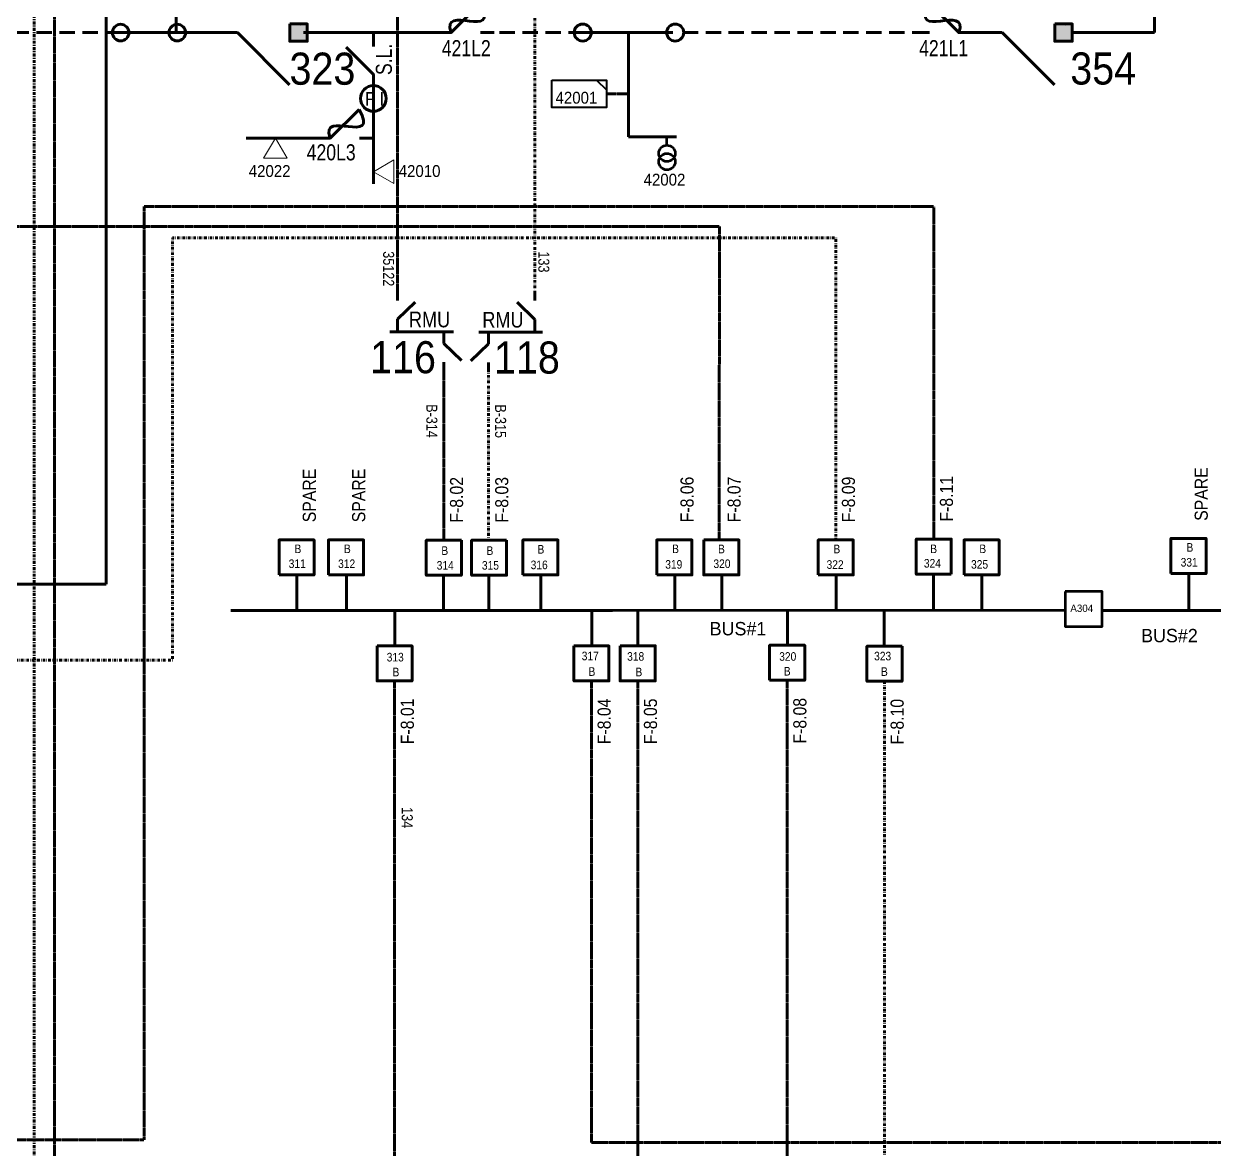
# Model space of a CAD drawing. Header units: metres. Extents: x 65984 to 144644, y -19036 to 23726.
# Drawn here: x 116979 to 117349.8, y 21960.8 to 22311.4 of the extents above; entities that cross this region are included whole.
import ezdxf
from ezdxf.enums import TextEntityAlignment as Align

# ---------------------------------------------------------------- set-up
doc = ezdxf.new("R2010")
doc.units = ezdxf.units.M
doc.header["$MEASUREMENT"] = 0
for name, pattern in [('DGN Style 2', [0.023128, 0, -0.023128]), ('DGN Style 3', [0.013877, 0, -0.013877]), ('DGN Style 4', [1.6, 0.8, -0.4, 0, -0.4]), ('DGN Style 7', [2, 0.9, -0.4, 0.3, -0.4]), ('HIDDEN2', [2381.25, 1587.5, -793.75])]:
    doc.linetypes.add(name, pattern=pattern)
doc.layers.get('0').update_dxf_attribs({"color": 95, "lineweight": 40})
for name, color, linetype, lineweight in [('ABS', 7, 'Continuous', 40), ('ABS NUMBER', 112, 'Continuous', 30), ('d_eos', 111, 'Continuous', 40), ('d_eos no', 121, 'Continuous', 40), ('d_fco', 5, 'Continuous', 40), ('d_fco text', 95, 'Continuous', 40), ('d_oh branch', 94, 'Continuous', 40), ('d_switch', 95, 'Continuous', 40), ('d_tf', 1, 'Continuous', 40), ('d_tf no', 6, 'Continuous', 40), ('d_tf_200', 1, 'Continuous', 40), ('d_ug cable', 95, 'Continuous', 40), ('d_ug main line', 95, 'Continuous', 40), ('EARTH FAULT INDICATOR', 95, 'Continuous', 40), ('FDR  1  05', 172, 'Continuous', 40), ('GRID STATION  04', 7, 'Continuous', 40), ('Level 37', 7, 'Continuous', 0), ('O H MAIN FEEDER', 4, 'Continuous', 100)]:
    doc.layers.add(name, color=color, linetype=linetype, lineweight=lineweight)
doc.styles.add('NASKHF', font='naskhf.shx', dxfattribs={"height": 8})
doc.styles.add('Style-Andalus', font='andlso.ttf')
doc.styles.add('Style-Arial', font='arial.ttf')
doc.styles.add('Style-ENGINEERING', font='ENGINEERING.shx')
doc.styles.add('Style-msdefault', font='msdefault.shx')

# ---------------------------------------------------------------- blocks, each defined once
blk = doc.blocks.new('*U1018')
at = {"layer": 'd_fco', "color": 80, "linetype": 'Continuous', "lineweight": 100}
blk.add_line((4.24, 4.46), (4.24, 8.55), dxfattribs=at)
at = {"layer": 'd_fco', "color": 80, "linetype": 'Continuous', "lineweight": 100, "flags": 128}
blk.add_lwpolyline([(4.24, -8.57), (4.24, -4.18), (-4.25, 4.31)], dxfattribs=at)
blk = doc.blocks.new('FUSE01')
at = {"color": 0, "linetype": 'ByBlock', "lineweight": -2}
blk.add_line((0, -17.15), (0, -22.55), dxfattribs=at)
at = {"color": 0, "linetype": 'ByBlock', "lineweight": -2, "flags": 128}
blk.add_lwpolyline([(0, 0.05), (0, -5.75), (-11.2, -16.95)], dxfattribs=at)
at = {"color": 0, "linetype": 'ByBlock', "lineweight": -2}
blk.add_open_spline([(-11.2, -16.95), (3.4, -25.35), (-11.6, -1.35), (0, -5.75)], degree=3, dxfattribs=at)
blk = doc.blocks.new('TFU_66')
at = {"layer": 'd_tf_200', "color": 80, "linetype": 'Continuous', "lineweight": 53}
blk.add_line((0, 10), (0, 0), dxfattribs=at)
for centre in [(0, 30), (0, 20)]:
    blk.add_circle(centre, 10, dxfattribs=at)
blk = doc.blocks.new('TF_8')
at = {"color": 0, "linetype": 'ByBlock', "lineweight": -2}
blk.add_line((6.3, 4.95), (9.9, 1.35), dxfattribs=at)
blk.add_3dface([(-10.1, 4.95), (9.9, 4.95), (9.9, -5.05), (-10.1, -5.05)], dxfattribs=at)
blk = doc.blocks.new('ABS2_1_1')
at = {"color": 0, "linetype": 'ByBlock', "lineweight": -2, "ltscale": 500}
for q in [(-29900, 43500), (0, 0)]:
    blk.add_line((0, 13600), q, dxfattribs=at)
at = {"color": 0, "linetype": 'ByBlock', "lineweight": -2, "ltscale": 500, "flags": 128}
for points in [[(5000, 43600), (-5000, 43600), (-5000, 53600), (5000, 53600)], [(3791, 49653), (3791, 49653), (3791, 49653)]]:
    blk.add_lwpolyline(points, close=True, dxfattribs=at)
at = {"color": 0, "linetype": 'ByBlock', "lineweight": -2, "ltscale": 500}
for points in [[(5000, 43600), (-5000, 43600), (5000, 53600), (-5000, 53600)], [(3791, 49653), (3791, 49653), (3791, 49653)]]:
    blk.add_solid(points, dxfattribs=at)
blk = doc.blocks.new('*U906')
at = {"layer": 'EARTH FAULT INDICATOR', "color": 2, "linetype": 'Continuous', "lineweight": 100}
blk.add_circle((0.02, 0.13), 4, dxfattribs=at)
at = {"layer": 'EARTH FAULT INDICATOR', "color": 2, "lineweight": 140, "style": 'Style-Andalus', "width": 0.9}
blk.add_text('F I', height=4.234, dxfattribs=at).set_placement((-2.61, 2.11), align=Align.TOP_LEFT)
blk = doc.blocks.new('*U1020')
at = {"layer": 'd_eos', "color": 6, "linetype": 'Continuous', "lineweight": 211, "ltscale": 0.542324}
for p, q in [((-10.92, 12.05), (-10.92, 14.82)), ((-10.92, 4.75), (-4.06, 11.41)), ((-10.93, 0.2), (-10.93, 4.75)), ((-13.93, -0.16), (10.87, -0.16)), ((7.07, -0.16), (7.07, -4.72)), ((7.08, -4.72), (13.94, -11.38)), ((7.07, -12.02), (7.07, -14.78))]:
    blk.add_line(p, q, dxfattribs=at)
at = {"layer": 'd_ug cable', "color": 6, "linetype": 'DGN Style 2', "lineweight": 100, "flags": 128}
blk.add_lwpolyline([(7.07, -14.78), (7.07, -14.78)], close=True, dxfattribs=at)
blk = doc.blocks.new('*U1047')
at = {"layer": 'd_eos', "color": 1, "linetype": 'Continuous', "lineweight": 211, "ltscale": 0.542324}
for p, q in [((-10.92, 12.05), (-10.92, 14.82)), ((-10.92, 4.75), (-4.06, 11.41)), ((-10.93, 0.2), (-10.93, 4.75)), ((-13.93, -0.16), (10.87, -0.16)), ((7.07, -0.16), (7.07, -4.72)), ((7.08, -4.72), (13.94, -11.38)), ((7.07, -12.02), (7.07, -14.78))]:
    blk.add_line(p, q, dxfattribs=at)
at = {"layer": 'd_ug cable', "color": 1, "linetype": 'DGN Style 2', "lineweight": 100, "extrusion": (0, 0, -1), "flags": 128}
blk.add_lwpolyline([(-7.07, -14.78), (-7.07, -14.78)], close=True, dxfattribs=at)
blk = doc.blocks.new('TRA1_423')
at = {"layer": 'd_tf', "color": 80, "linetype": 'Continuous', "lineweight": 0, "ltscale": 0.000215867, "flags": 128}
blk.add_lwpolyline([(10.1, -17), (0.1, 0), (-9.9, -17)], close=True, dxfattribs=at)
blk = doc.blocks.new('TRA1_422')
at = {"layer": 'd_tf', "color": 80, "linetype": 'Continuous', "lineweight": 0, "ltscale": 0.000215867, "xscale": 1.000046566207833, "yscale": 1.000046566207833, "zscale": 1.000046566207833, "rotation": 180}
blk.add_blockref('TRA1_423', (0, 0), dxfattribs=at)

msp = doc.modelspace()

# ---------------------------------------------------------------- linework, layer by layer
at = {"layer": 'd_oh branch', "color": 80, "linetype": 'Continuous', "lineweight": 100}
for p, q in [((117167.36, 22276.11), (117167.36, 22308.58)), ((117087.89, 22261.49), (117087.89, 22294.3)), ((117069.8, 22275.75), (117048.24, 22275.75)), ((117182.33, 22276.11), (117167.36, 22276.11))]:
    msp.add_line(p, q, dxfattribs=at)
at = {"layer": 'd_ug cable', "color": 80, "linetype": 'HIDDEN2', "lineweight": 158, "ltscale": 0.003}
for p, q in [((117153.38, 22308.62), (117124.28, 22308.62)), ((117260.46, 22308.62), (117183.78, 22308.62))]:
    msp.add_line(p, q, dxfattribs=at)
at = {"layer": 'd_ug cable', "color": 80, "linetype": 'DGN Style 3', "lineweight": 100}
msp.add_line((117167.36, 22289.57), (117160.5, 22289.57), dxfattribs=at)
at = {"layer": 'd_ug cable', "color": 6, "linetype": 'DGN Style 3', "lineweight": 100}
msp.add_line((117109.84, 22150.51), (117109.84, 22203.72), dxfattribs=at)
at = {"layer": 'd_ug cable', "color": 251, "linetype": 'DGN Style 3', "lineweight": 100, "flags": 128}
msp.add_lwpolyline([(116822.57, 20861.14), (116854.81, 20861.14), (116854.81, 20884.92), (116988.56, 20884.92), (116988.56, 22341.95), (125130.38, 22341.95), (125130.38, 21815.39), (125262.38, 21815.39)], dxfattribs=at)
at = {"layer": 'd_ug cable', "color": 6, "linetype": 'DGN Style 3', "lineweight": 100, "flags": 128}
msp.add_lwpolyline([(117095.43, 22227.42), (117095.43, 22323.98), (120152.46, 22323.98), (120152.46, 22059.47), (120166.06, 22059.47)], dxfattribs=at)
at = {"layer": 'd_ug cable', "color": 80, "linetype": 'HIDDEN2', "lineweight": 158, "ltscale": 0.003}
msp.add_lwpolyline([(117009.15, 22308.62), (116956.61, 22308.62)], dxfattribs=at)
at = {"layer": 'd_ug cable', "color": 251, "linetype": 'DGN Style 2', "lineweight": 100, "flags": 128}
for points in [[(116924.28, 21963.78), (117016.52, 21963.78), (117016.52, 22254.41), (117262.43, 22254.41), (117262.43, 22150.84)], [(116241.23, 22176.13), (116241.24, 22163.81), (116808.44, 22164.17), (116808.44, 22248.19), (117195.69, 22248.19), (117195.59, 22150.62)], [(116523.57, 21776.83), (116523.57, 21753.91), (117031.53, 21753.91), (117031.53, 21807.29), (117216.78, 21807.29), (117216.78, 22106.87)]]:
    msp.add_lwpolyline(points, dxfattribs=at)
at = {"layer": 'd_ug cable', "color": 30, "linetype": 'DGN Style 4', "lineweight": 100, "flags": 128}
msp.add_lwpolyline([(116079.49, 22030.19), (116079.49, 22022.87), (116627.23, 22022.87), (116627.23, 22113.15), (117025.28, 22113.15), (117025.28, 22244.73), (117231.91, 22244.73), (117231.91, 22150.62)], dxfattribs=at)
at = {"layer": 'd_ug cable', "color": 94, "linetype": 'DGN Style 2', "lineweight": 100, "flags": 128}
msp.add_lwpolyline([(117094.49, 22106.67), (117094.49, 21954.39), (118281.69, 21954.39), (118281.69, 21954.39), (118344.98, 21954.39), (118344.98, 21528.61), (118766.99, 21528.61), (118766.99, 21621.76)], dxfattribs=at)
at = {"layer": 'd_ug cable', "color": 234, "linetype": 'DGN Style 3', "lineweight": 100, "flags": 128}
msp.add_lwpolyline([(117155.81, 22106.67), (117155.81, 21962.93), (118292.57, 21962.93), (118292.57, 21982.71)], dxfattribs=at)
at = {"layer": 'd_ug cable', "color": 5, "linetype": 'DGN Style 3', "lineweight": 100, "flags": 128}
msp.add_lwpolyline([(117170.21, 22106.68), (117170.21, 21942.72), (118572.55, 21942.72), (118572.55, 21942.72), (118572.55, 21942.72), (118572.55, 21923.7)], dxfattribs=at)
at = {"layer": 'd_ug main line', "color": 191, "linetype": 'DGN Style 7', "lineweight": 140, "flags": 128}
msp.add_lwpolyline([(125136.56, 22351.77), (116982.25, 22351.77), (116982.25, 20302.89), (116982.25, 20302.89), (116982.25, 19904.76), (116245.06, 19904.76), (116245.06, 20043.28)], dxfattribs=at)
at = {"layer": 'GRID STATION  04', "color": 214, "linetype": 'Continuous', "lineweight": 70, "ltscale": 0.437972}
for p, q in [((117064.07, 22139.69), (117064.07, 22128.64)), ((117079.47, 22139.69), (117079.47, 22128.64)), ((117341.92, 22140.13), (117341.92, 22128.64))]:
    msp.add_line(p, q, dxfattribs=at)
at = {"layer": 'GRID STATION  04', "color": 6, "linetype": 'Continuous', "lineweight": 70, "ltscale": 0.437972}
for p, q in [((117109.72, 22128.64), (117109.72, 22139.58)), ((117109.72, 22137.78), (117109.72, 22128.64))]:
    msp.add_line(p, q, dxfattribs=at)
at = {"layer": 'GRID STATION  04', "color": 1, "linetype": 'Continuous', "lineweight": 70, "ltscale": 0.437972}
for p, q in [((117123.8, 22128.64), (117123.8, 22139.58)), ((117123.8, 22137.78), (117123.8, 22128.64)), ((117246.97, 22117.5), (117246.97, 22128.71))]:
    msp.add_line(p, q, dxfattribs=at)
at = {"layer": 'GRID STATION  04', "color": 121, "linetype": 'Continuous', "lineweight": 70, "ltscale": 0.437972}
for p, q in [((117140.02, 22139.69), (117140.02, 22128.64)), ((117277.44, 22139.69), (117277.44, 22128.75))]:
    msp.add_line(p, q, dxfattribs=at)
at = {"layer": 'GRID STATION  04', "color": 2, "linetype": 'Continuous', "lineweight": 70, "ltscale": 0.437972}
msp.add_line((117181.75, 22139.69), (117181.75, 22128.66), dxfattribs=at)
at = {"layer": 'GRID STATION  04', "color": 218, "linetype": 'Continuous', "lineweight": 70, "ltscale": 0.437972}
for p, q in [((117196.39, 22128.67), (117196.39, 22139.69)), ((117216.89, 22128.82), (117216.89, 22117.81))]:
    msp.add_line(p, q, dxfattribs=at)
at = {"layer": 'GRID STATION  04', "color": 30, "linetype": 'Continuous', "lineweight": 70, "ltscale": 0.437972}
msp.add_line((117232.03, 22139.69), (117232.03, 22128.75), dxfattribs=at)
at = {"layer": 'GRID STATION  04', "color": 251, "linetype": 'Continuous', "lineweight": 70, "ltscale": 0.437972}
msp.add_line((117262.32, 22139.91), (117262.32, 22128.72), dxfattribs=at)
at = {"layer": 'GRID STATION  04', "color": 121, "linetype": 'Continuous', "lineweight": 211, "ltscale": 0.437972}
for p, q in [((117162.38, 22128.64), (117043.49, 22128.64)), ((117303.41, 22128.75), (117162.21, 22128.64)), ((117570.2, 22128.64), (117314.9, 22128.64))]:
    msp.add_line(p, q, dxfattribs=at)
at = {"layer": 'GRID STATION  04', "color": 94, "linetype": 'Continuous', "lineweight": 70, "ltscale": 0.437972}
msp.add_line((117094.6, 22117.6), (117094.6, 22128.64), dxfattribs=at)
at = {"layer": 'GRID STATION  04', "color": 234, "linetype": 'Continuous', "lineweight": 70, "ltscale": 0.437972}
msp.add_line((117155.92, 22117.6), (117155.92, 22128.64), dxfattribs=at)
at = {"layer": 'GRID STATION  04', "color": 5, "linetype": 'Continuous', "lineweight": 70, "ltscale": 0.437972}
msp.add_line((117170.31, 22117.61), (117170.29, 22128.65), dxfattribs=at)
at = {"layer": 'GRID STATION  04', "color": 214, "linetype": 'Continuous', "lineweight": 70, "ltscale": 0.437972, "flags": 128}
for points in [[(117058.49, 22139.69), (117058.49, 22150.62), (117069.43, 22150.62), (117069.43, 22139.69)], [(117073.89, 22139.69), (117073.89, 22150.62), (117084.82, 22150.62), (117084.82, 22139.69)], [(117336.34, 22140.13), (117336.34, 22151.07), (117347.27, 22151.07), (117347.27, 22140.13)]]:
    msp.add_lwpolyline(points, close=True, dxfattribs=at)
at = {"layer": 'GRID STATION  04', "color": 6, "linetype": 'Continuous', "lineweight": 70, "ltscale": 0.437972, "flags": 128}
msp.add_lwpolyline([(117115.3, 22150.51), (117115.3, 22139.58), (117104.37, 22139.58), (117104.37, 22150.51)], close=True, dxfattribs=at)
at = {"layer": 'GRID STATION  04', "color": 1, "linetype": 'Continuous', "lineweight": 70, "ltscale": 0.437972, "flags": 128}
for points in [[(117129.38, 22150.51), (117129.38, 22139.58), (117118.45, 22139.58), (117118.45, 22150.51)], [(117252.55, 22117.5), (117252.55, 22106.57), (117241.61, 22106.57), (117241.61, 22117.5)]]:
    msp.add_lwpolyline(points, close=True, dxfattribs=at)
at = {"layer": 'GRID STATION  04', "color": 121, "linetype": 'Continuous', "lineweight": 70, "ltscale": 0.437972, "flags": 128}
for points in [[(117134.44, 22139.69), (117134.44, 22150.62), (117145.37, 22150.62), (117145.37, 22139.69)], [(117271.86, 22139.69), (117271.86, 22150.62), (117282.79, 22150.62), (117282.79, 22139.69)]]:
    msp.add_lwpolyline(points, close=True, dxfattribs=at)
at = {"layer": 'GRID STATION  04', "color": 2, "linetype": 'Continuous', "lineweight": 70, "ltscale": 0.437972, "flags": 128}
msp.add_lwpolyline([(117176.17, 22139.69), (117176.17, 22150.62), (117187.1, 22150.62), (117187.1, 22139.69)], close=True, dxfattribs=at)
at = {"layer": 'GRID STATION  04', "color": 218, "linetype": 'Continuous', "lineweight": 70, "ltscale": 0.437972, "flags": 128}
for points in [[(117190.81, 22150.62), (117190.81, 22139.69), (117201.75, 22139.69), (117201.75, 22150.62)], [(117211.31, 22106.87), (117211.31, 22117.81), (117222.24, 22117.81), (117222.24, 22106.87)]]:
    msp.add_lwpolyline(points, close=True, dxfattribs=at)
at = {"layer": 'GRID STATION  04', "color": 30, "linetype": 'Continuous', "lineweight": 70, "ltscale": 0.437972, "flags": 128}
msp.add_lwpolyline([(117226.45, 22139.69), (117226.45, 22150.62), (117237.38, 22150.62), (117237.38, 22139.69)], close=True, dxfattribs=at)
at = {"layer": 'GRID STATION  04', "color": 251, "linetype": 'Continuous', "lineweight": 70, "ltscale": 0.437972, "flags": 128}
msp.add_lwpolyline([(117267.9, 22139.91), (117267.9, 22150.84), (117256.97, 22150.84), (117256.97, 22139.91)], close=True, dxfattribs=at)
at = {"layer": 'GRID STATION  04', "color": 121, "linetype": 'Continuous', "lineweight": 53, "ltscale": 0.437972, "flags": 128}
msp.add_lwpolyline([(117303.41, 22134.56), (117303.41, 22123.62), (117314.9, 22123.62), (117314.9, 22134.56)], close=True, dxfattribs=at)
at = {"layer": 'GRID STATION  04', "color": 94, "linetype": 'Continuous', "lineweight": 70, "ltscale": 0.437972, "flags": 128}
msp.add_lwpolyline([(117089.02, 22117.6), (117089.02, 22106.67), (117099.96, 22106.67), (117099.96, 22117.6)], close=True, dxfattribs=at)
at = {"layer": 'GRID STATION  04', "color": 234, "linetype": 'Continuous', "lineweight": 70, "ltscale": 0.437972, "flags": 128}
msp.add_lwpolyline([(117150.34, 22117.6), (117150.34, 22106.67), (117161.27, 22106.67), (117161.27, 22117.6)], close=True, dxfattribs=at)
at = {"layer": 'GRID STATION  04', "color": 5, "linetype": 'Continuous', "lineweight": 70, "ltscale": 0.437972, "flags": 128}
msp.add_lwpolyline([(117164.73, 22117.6), (117164.75, 22106.67), (117175.68, 22106.69), (117175.66, 22117.62)], close=True, dxfattribs=at)
at = {"layer": 'O H MAIN FEEDER', "color": 80, "lineweight": 211, "ltscale": 30}
for p, q in [((117044.42, 22308.62), (117009.15, 22308.62)), ((117095.35, 22308.62), (117066.11, 22308.62)), ((117108.06, 22308.62), (117095.35, 22308.62)), ((117181.16, 22308.62), (117151.18, 22308.62)), ((117279.29, 22308.62), (117274.66, 22308.62))]:
    msp.add_line(p, q, dxfattribs=at)
at = {"layer": 'O H MAIN FEEDER', "color": 1, "linetype": 'DGN Style 4', "lineweight": 211}
msp.add_line((117123.78, 22203.66), (117123.78, 22150.51), dxfattribs=at)
at = {"layer": 'O H MAIN FEEDER', "color": 220, "lineweight": 211, "ltscale": 30}
msp.add_line((117004.66, 22136.84), (116659.37, 22136.84), dxfattribs=at)
at = {"layer": 'O H MAIN FEEDER', "color": 80, "lineweight": 211, "ltscale": 30, "flags": 128}
for points in [[(117305.58, 22308.62), (117331.17, 22308.62), (117331.17, 22347.22), (113698.36, 22347.3)], [(117026.46, 22308.62), (117026.46, 22328.62), (117053.57, 22328.62)]]:
    msp.add_lwpolyline(points, dxfattribs=at)
at = {"layer": 'O H MAIN FEEDER', "color": 1, "linetype": 'DGN Style 4', "lineweight": 211, "flags": 128}
for points in [[(117138.18, 22227.35), (117138.18, 22334.94), (121099.17, 22334.94), (121099.17, 22290.45)], [(117247.08, 22106.57), (117247.08, 21910.43)]]:
    msp.add_lwpolyline(points, dxfattribs=at)
at = {"layer": 'O H MAIN FEEDER', "color": 220, "lineweight": 211, "ltscale": 30, "flags": 128}
msp.add_lwpolyline([(117985.1, 22319.29), (117004.66, 22319.29), (117004.66, 22136.84)], dxfattribs=at)
at = {"layer": 'O H MAIN FEEDER', "color": 80, "lineweight": 211, "ltscale": 0.349304}
for centre in [(117009.15, 22308.62), (117026.79, 22308.62)]:
    msp.add_circle(centre, 2.57, dxfattribs=at)
at = {"layer": 'O H MAIN FEEDER', "color": 80, "lineweight": 211, "ltscale": 0.488306}
for centre in [(117153.09, 22308.62), (117181.91, 22308.62)]:
    msp.add_circle(centre, 2.66, dxfattribs=at)

# ---------------------------------------------------------------- block references
at = {"layer": 'ABS', "color": 7, "linetype": 'Continuous', "lineweight": 211, "ltscale": 0.812883, "xscale": 0.0005446322480400587, "yscale": -0.0005446322480400591, "zscale": 0.000360672857092237, "rotation": 90.00000000000031}
for p in [(117038.1, 22308.62), (117276.38, 22308.62)]:
    msp.add_blockref('ABS2_1_1', p, dxfattribs=at)
at = {"layer": 'd_eos', "color": 6, "linetype": 'Continuous', "lineweight": 211, "ltscale": 0.542324, "xscale": 0.800382047217659, "yscale": 0.800382047217659, "zscale": 0.800382047217659}
msp.add_blockref('*U1020', (117104.18, 22215.56), dxfattribs=at)
at = {"layer": 'd_eos', "color": 1, "linetype": 'Continuous', "lineweight": 211, "ltscale": 0.542324, "extrusion": (0, 0, -1), "xscale": 0.800382047217659, "yscale": 0.800382047217659, "zscale": 0.800382047217659}
msp.add_blockref('*U1047', (-117129.44, 22215.49), dxfattribs=at)
at = {"layer": 'd_fco', "color": 80, "linetype": 'Continuous', "lineweight": 158, "xscale": 0.8, "zscale": 0.1205302691593963}
for p, yscale, rotation in [((117107.5, 22308.62), -0.8000000000000002, 270.0000849144932), ((117274.81, 22308.62), 0.8, 270.0000643312246), ((117069.85, 22275.75), -0.8000000000000002, 270.0000849144931)]:
    msp.add_blockref('FUSE01', p, dxfattribs=dict(at, yscale=yscale, rotation=rotation))
at = {"layer": 'd_fco', "color": 80, "linetype": 'Continuous', "lineweight": 100, "rotation": 359.9999999999999}
msp.add_blockref('*U1018', (117083.66, 22299.79), dxfattribs=at)
at = {"layer": 'd_tf', "color": 80, "linetype": 'Continuous', "lineweight": 0, "ltscale": 0.000215867, "xscale": 0.3700000000000001, "yscale": 0.3700000000000001, "zscale": 0.3700000000000001}
for p, rotation in [((117057.33, 22275.75), 179.9999052184576), ((117087.92, 22265.26), 269.9999052184576)]:
    msp.add_blockref('TRA1_422', p, dxfattribs=dict(at, rotation=rotation))
at = {"layer": 'd_tf_200', "color": 80, "linetype": 'Continuous', "lineweight": 53, "xscale": 0.2560573599939425, "yscale": 0.2560573599939425, "zscale": 0.2560573599939425, "rotation": 179.9999999999998}
msp.add_blockref('TFU_66', (117179.34, 22276.11), dxfattribs=at)
at = {"layer": 'EARTH FAULT INDICATOR', "color": 2, "linetype": 'Continuous', "lineweight": 100, "rotation": 359.9999999999999}
msp.add_blockref('*U906', (117087.87, 22287.98), dxfattribs=at)
at = {"layer": 'FDR  1  05', "color": 80, "linetype": 'Continuous', "lineweight": 40, "xscale": 0.8535245333131425, "yscale": 0.8535245333131425, "zscale": 0.4267622666565712, "rotation": 359.9999999999999}
msp.add_blockref('TF_8', (117152.05, 22289.62), dxfattribs=at)

# ---------------------------------------------------------------- texts
at = {"layer": 'ABS NUMBER', "color": 7, "lineweight": 140, "style": 'Style-Arial', "width": 0.88}
for s, p in [('323', (117061.76, 22302.38)), ('354', (117304.96, 22302.44))]:
    msp.add_text(s, height=10, dxfattribs=at).set_placement(p, align=Align.TOP_LEFT)
at = {"layer": 'd_eos no', "color": 7, "linetype": 'Continuous', "lineweight": 140, "style": 'Style-Arial', "width": 0.88}
msp.add_text('116', height=10, dxfattribs=at).set_placement((117086.86, 22202.51))
msp.add_text('118', height=10, dxfattribs=at).set_placement((117145.97, 22202.41), align=Align.RIGHT)
at = {"layer": 'd_fco text', "color": 80, "linetype": 'Continuous', "lineweight": 80, "style": 'Style-msdefault', "width": 0.82}
for s, rotation, p in [('S.L.', 89.9662, (117093.65, 22295.4)), ('421L2', 359.9662, (117109.19, 22301.27)), ('420L3', 359.9662, (117067.11, 22268.83))]:
    msp.add_text(s, height=5, rotation=rotation, dxfattribs=at).set_placement(p)
msp.add_text('421L1', height=5, rotation=0.0339, dxfattribs=at).set_placement((117273.13, 22301.27), align=Align.RIGHT)
at = {"layer": 'd_switch', "color": 2, "linetype": 'Continuous', "lineweight": 30, "style": 'Style-msdefault', "width": 0.9}
for s, p in [('SPARE', (117065.87, 22156.1)), ('SPARE', (117081.26, 22156.1)), ('SPARE', (117343.71, 22156.55)), ('F-8.02', (117111.74, 22155.99)), ('F-8.06', (117183.54, 22156.1)), ('F-8.07', (117198.19, 22156.1))]:
    msp.add_text(s, height=4.085, rotation=90, dxfattribs=at).set_placement(p, align=Align.TOP_LEFT)
at = {"layer": 'd_switch', "color": 1, "linetype": 'Continuous', "lineweight": 30, "style": 'Style-msdefault', "width": 0.9}
msp.add_text('F-8.03', height=4.085, rotation=90, dxfattribs=at).set_placement((117125.83, 22155.99), align=Align.TOP_LEFT)
at = {"layer": 'd_switch', "color": 30, "linetype": 'Continuous', "lineweight": 30, "style": 'Style-msdefault', "width": 0.9}
msp.add_text('F-8.09', height=4.085, rotation=90, dxfattribs=at).set_placement((117233.82, 22156.1), align=Align.TOP_LEFT)
at = {"layer": 'd_switch', "color": 251, "linetype": 'Continuous', "lineweight": 30, "style": 'Style-msdefault', "width": 0.9}
msp.add_text('F-8.11', height=4.085, rotation=90, dxfattribs=at).set_placement((117264.34, 22156.32), align=Align.TOP_LEFT)
at = {"layer": 'd_switch', "color": 94, "linetype": 'Continuous', "lineweight": 30, "style": 'Style-msdefault', "width": 0.9}
msp.add_text('F-8.01', height=4.085, rotation=90, dxfattribs=at).set_placement((117096.4, 22101.19), align=Align.TOP_RIGHT)
at = {"layer": 'd_switch', "color": 234, "linetype": 'Continuous', "lineweight": 30, "style": 'Style-msdefault', "width": 0.9}
msp.add_text('F-8.04', height=4.085, rotation=90, dxfattribs=at).set_placement((117157.72, 22101.19), align=Align.TOP_RIGHT)
at = {"layer": 'd_switch', "color": 2, "linetype": 'Continuous', "lineweight": 30, "style": 'Style-msdefault', "width": 0.9}
for s, rotation, p in [('F-8.05', 90.0853, (117172.13, 22101.2)), ('F-8.08', 90, (117218.68, 22101.39))]:
    msp.add_text(s, height=4.085, rotation=rotation, dxfattribs=at).set_placement(p, align=Align.TOP_RIGHT)
at = {"layer": 'd_switch', "color": 1, "linetype": 'Continuous', "lineweight": 30, "style": 'Style-msdefault', "width": 0.9}
msp.add_text('F-8.10', height=4.085, rotation=90, dxfattribs=at).set_placement((117248.99, 22101.09), align=Align.TOP_RIGHT)
at = {"layer": 'd_tf no', "color": 80, "linetype": 'Continuous', "lineweight": 40, "style": 'Style-msdefault', "width": 0.945946}
for s, p in [('42001', (117144.62, 22290.18)), ('42010', (117095.77, 22267.34)), ('42002', (117172.05, 22264.66))]:
    msp.add_text(s, height=3.7, dxfattribs=at).set_placement(p, align=Align.TOP_LEFT)
at = {"layer": 'd_tf no', "color": 80, "linetype": 'Continuous', "lineweight": 40, "insert": (117049.06, 22267.35), "char_height": 3.7, "attachment_point": 1, "style": 'NASKHF'}
msp.add_mtext('\\Fmsdefault;\\H1x;\\W0.945946;42022\\P', dxfattribs=at)
at = {"layer": 'GRID STATION  04', "color": 5, "linetype": 'Continuous', "lineweight": 30, "style": 'Style-msdefault', "width": 0.888889}
for p in [(117063.32, 22149.17), (117078.71, 22149.17), (117341.16, 22149.61)]:
    msp.add_text('B', height=2.68, dxfattribs=at).set_placement(p, align=Align.TOP_LEFT)
at = {"layer": 'GRID STATION  04', "color": 6, "linetype": 'Continuous', "lineweight": 30, "style": 'Style-msdefault', "width": 0.888889}
for s, height, p in [('B', 2.68, (117109.05, 22148.61)), ('314', 2.678, (117107.61, 22144.02))]:
    msp.add_text(s, height=height, dxfattribs=at).set_placement(p, align=Align.TOP_LEFT)
at = {"layer": 'GRID STATION  04', "color": 1, "linetype": 'Continuous', "lineweight": 30, "style": 'Style-msdefault', "width": 0.888889}
for s, height, p in [('B', 2.68, (117123.13, 22148.61)), ('315', 2.678, (117121.69, 22144.02))]:
    msp.add_text(s, height=height, dxfattribs=at).set_placement(p, align=Align.TOP_LEFT)
at = {"layer": 'GRID STATION  04', "color": 121, "linetype": 'Continuous', "lineweight": 30, "style": 'Style-msdefault', "width": 0.888889}
for s, height, p in [('B', 2.68, (117139.01, 22149.01)), ('B', 2.68, (117276.64, 22149.17)), ('316', 2.678, (117136.87, 22144.17)), ('325', 2.678, (117274.06, 22144.32))]:
    msp.add_text(s, height=height, dxfattribs=at).set_placement(p, align=Align.TOP_LEFT)
at = {"layer": 'GRID STATION  04', "color": 2, "linetype": 'Continuous', "lineweight": 30, "style": 'Style-msdefault', "width": 0.888889}
for s, height, p in [('B', 2.68, (117180.94, 22149.17)), ('319', 2.678, (117178.8, 22144.32))]:
    msp.add_text(s, height=height, dxfattribs=at).set_placement(p, align=Align.TOP_LEFT)
at = {"layer": 'GRID STATION  04', "color": 218, "linetype": 'Continuous', "lineweight": 30, "style": 'Style-msdefault', "width": 0.888889}
for s, height, p in [('B', 2.68, (117195.24, 22149.12)), ('331', 2.678, (117339.35, 22144.98)), ('311', 2.678, (117061.5, 22144.53)), ('312', 2.678, (117076.9, 22144.53)), ('320', 2.678, (117193.81, 22144.53))]:
    msp.add_text(s, height=height, dxfattribs=at).set_placement(p, align=Align.TOP_LEFT)
at = {"layer": 'GRID STATION  04', "color": 30, "linetype": 'Continuous', "lineweight": 30, "style": 'Style-msdefault', "width": 0.888889}
for s, height, p in [('B', 2.68, (117231.18, 22149.12)), ('322', 2.678, (117229.05, 22144.27))]:
    msp.add_text(s, height=height, dxfattribs=at).set_placement(p, align=Align.TOP_LEFT)
at = {"layer": 'GRID STATION  04', "color": 251, "linetype": 'Continuous', "lineweight": 30, "style": 'Style-msdefault', "width": 0.888889}
for s, height, p in [('B', 2.68, (117261.35, 22149.16)), ('324', 2.678, (117259.36, 22144.66))]:
    msp.add_text(s, height=height, dxfattribs=at).set_placement(p, align=Align.TOP_LEFT)
at = {"layer": 'GRID STATION  04', "color": 121, "linetype": 'Continuous', "lineweight": 30, "style": 'Style-msdefault'}
for s, height, p in [('A304', 2.274, (117304.99, 22130.46)), ('BUS#1', 4.166, (117192.63, 22125.04)), ('BUS#2', 4.166, (117327.03, 22122.89))]:
    msp.add_text(s, height=height, dxfattribs=at).set_placement(p, align=Align.TOP_LEFT)
at = {"layer": 'GRID STATION  04', "color": 94, "linetype": 'Continuous', "lineweight": 30, "style": 'Style-msdefault', "width": 0.888889}
for s, height, p in [('313', 2.678, (117092.03, 22112.75)), ('B', 2.68, (117093.85, 22108.12))]:
    msp.add_text(s, height=height, dxfattribs=at).set_placement(p)
at = {"layer": 'GRID STATION  04', "color": 234, "linetype": 'Continuous', "lineweight": 30, "style": 'Style-msdefault', "width": 0.888889}
for s, height, p in [('317', 2.678, (117152.78, 22113.12)), ('B', 2.68, (117154.91, 22108.27))]:
    msp.add_text(s, height=height, dxfattribs=at).set_placement(p)
at = {"layer": 'GRID STATION  04', "color": 5, "linetype": 'Continuous', "lineweight": 30, "style": 'Style-msdefault', "width": 0.888889}
for s, height, p in [('318', 2.678, (117166.93, 22112.97)), ('B', 2.68, (117169.52, 22108.13))]:
    msp.add_text(s, height=height, rotation=0.0853, dxfattribs=at).set_placement(p)
at = {"layer": 'GRID STATION  04', "color": 218, "linetype": 'Continuous', "lineweight": 30, "style": 'Style-msdefault', "width": 0.888889}
for s, height, p in [('320', 2.678, (117214.3, 22112.96)), ('B', 2.68, (117215.74, 22108.37))]:
    msp.add_text(s, height=height, dxfattribs=at).set_placement(p)
at = {"layer": 'GRID STATION  04', "color": 1, "linetype": 'Continuous', "lineweight": 30, "style": 'Style-msdefault', "width": 0.888889}
for s, height, p in [('323', 2.678, (117243.87, 22113.09)), ('B', 2.68, (117246, 22108.25))]:
    msp.add_text(s, height=height, dxfattribs=at).set_placement(p)
at = {"layer": 'Level 37', "color": 7, "linetype": 'Continuous', "lineweight": 53, "style": 'Style-ENGINEERING', "width": 0.857143}
for s, p in [('35122', (117094.35, 22240.52)), ('B-314', (117107.81, 22192.89)), ('134', (117100.15, 22067.37))]:
    msp.add_text(s, height=3.43, rotation=270, dxfattribs=at).set_placement(p, align=Align.TOP_LEFT)
for s, p in [('133', (117139.26, 22240.46)), ('B-315', (117125.8, 22192.82))]:
    msp.add_text(s, height=3.43, rotation=270, dxfattribs=at).set_placement(p)
at = {"layer": 'Level 37', "color": 7, "linetype": 'Continuous', "lineweight": 100, "style": 'Style-msdefault', "width": 0.86}
msp.add_text('RMU', height=4.9, rotation=359.9996, dxfattribs=at).set_placement((117111.8, 22216.81), align=Align.RIGHT)
msp.add_text('RMU', height=4.9, rotation=0.0004, dxfattribs=at).set_placement((117121.82, 22216.74))

doc.saveas('drawing.dxf')
